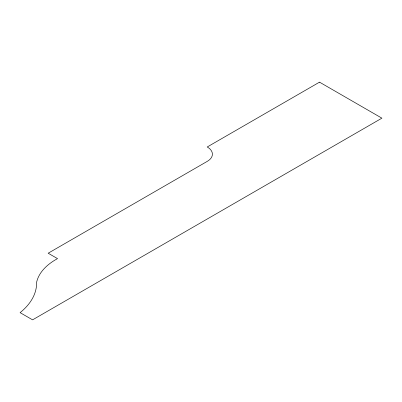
<?xml version="1.0" encoding="UTF-8"?>
<svg xmlns="http://www.w3.org/2000/svg" width="402" height="402" viewBox="0 0 402 402"><rect width="100%" height="100%" fill="white"/><g stroke="black" fill="none" stroke-linecap="round" stroke-linejoin="round"><path stroke-width="0.6" d="M319.52 82.154L207.236 146.976A17.643 10.186 0 0 1 207.236 161.383L48.17 253.22L57.526 258.622A67.817 39.155 0 0 0 36.612 282.315A88.048 50.833 0 0 1 20.1 312.645L32.577 319.846L381.9 118.168L319.52 82.154"/></g></svg>
